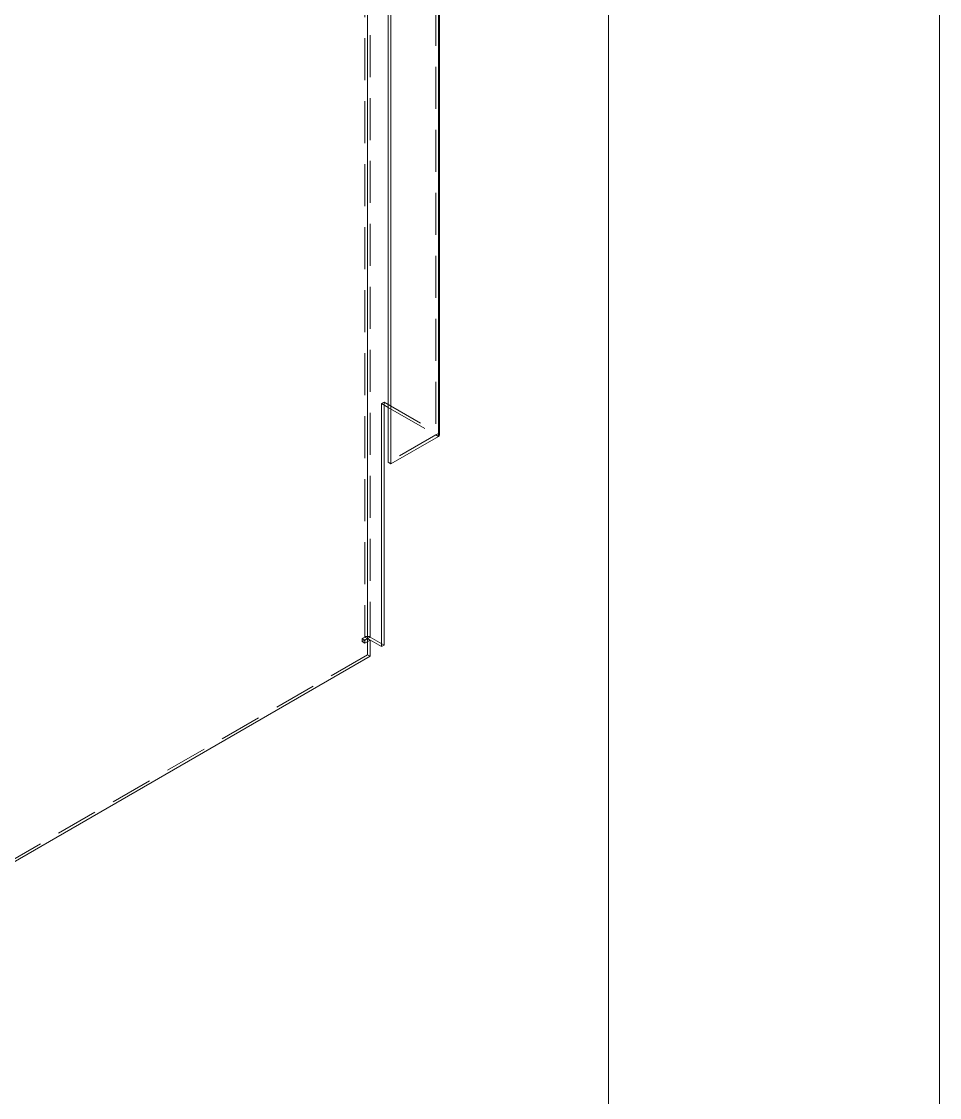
# Model space of a CAD drawing. Header units: millimetres. Extents: x 1 to 4201, y 2 to 2972.
# Drawn here: x 3923.1 to 4200.8, y 1770 to 2095.3 of the extents above; entities that cross this region are included whole.
import ezdxf

# ---------------------------------------------------------------- set-up
doc = ezdxf.new("R2010")
doc.units = ezdxf.units.MM
doc.header["$LTSCALE"] = 10
doc.linetypes.add('HIDDEN', pattern=[1.905, 1.27, -0.635])
doc.layers.add('A-TITLEBLOCK', color=7, linetype='Continuous', lineweight=15)

msp = doc.modelspace()

# ---------------------------------------------------------------- linework, layer by layer
at = {"color": 7, "linetype": 'HIDDEN', "lineweight": 0}
for p, q in [((4026.968, 2661.829), (4026.968, 1909.212)), ((4028.585, 2662.762), (4028.585, 1909.212)), ((4048.384, 2576.911), (4048.384, 1970.338)), ((4032.827, 1980.251), (4032.019, 1979.785)), ((4032.827, 1980.251), (4049.192, 1970.804)), ((4032.827, 1979.318), (4032.827, 1980.251)), ((4034.04, 1978.618), (4048.384, 1970.338)), ((4048.384, 1970.338), (4034.04, 1962.057)), ((4049.192, 1970.804), (4048.384, 1970.338)), ((4049.192, 1969.871), (4048.384, 1970.338)), ((4026.968, 1909.212), (4026.16, 1908.745)), ((4026.16, 1908.745), (4026.16, 1907.812)), ((4026.968, 1908.279), (4026.16, 1908.745)), ((4026.16, 1907.812), (4026.968, 1908.279)), ((4026.968, 1907.346), (4026.16, 1907.812)), ((4026.968, 1909.212), (4027.777, 1908.745)), ((4028.585, 1909.212), (4027.777, 1908.745)), ((4027.777, 1908.745), (4027.777, 1903.846)), ((4028.585, 1909.212), (4032.827, 1906.763)), ((4027.777, 1903.846), (3892.214, 1825.587)), ((4028.585, 1903.379), (4027.777, 1903.846))]:
    msp.add_line(p, q, dxfattribs=at)
at = {"color": 7, "linetype": 'Continuous', "lineweight": 15}
for p, q in [((4027.777, 2662.296), (4027.777, 1908.745)), ((4049.192, 2576.444), (4049.192, 1969.871)), ((4049.527, 1970.338), (4049.527, 2576.911)), ((4034.04, 1962.057), (4034.04, 2568.63)), ((4034.848, 1961.591), (4034.848, 2568.164)), ((4032.019, 1906.296), (4032.019, 1979.785)), ((4032.019, 1979.785), (4034.04, 1978.618)), ((4032.827, 1906.763), (4032.827, 1979.318)), ((4049.192, 1969.871), (4034.848, 1961.591)), ((4034.848, 1961.591), (4034.04, 1962.057)), ((4027.777, 1908.745), (4026.968, 1908.279)), ((4026.968, 1908.279), (4027.777, 1908.745)), ((4026.968, 1908.279), (4026.968, 1907.346)), ((4026.968, 1907.346), (4028.585, 1908.279)), ((4027.777, 1908.745), (4032.019, 1906.296)), ((4028.585, 1908.279), (4027.777, 1908.745)), ((4028.585, 1908.279), (4028.585, 1903.379)), ((4032.827, 1906.763), (4032.019, 1906.296)), ((4028.585, 1903.379), (3893.022, 1825.121))]:
    msp.add_line(p, q, dxfattribs=at)
at = {"color": 7, "linetype": 'HIDDEN', "lineweight": 0}
for centre, radius, start, end in [((4048.955, 1970.281), 0.575, 5.6948, 65.62534), ((4027.777, 1907.652), 1.757, 62.60967, 117.39033)]:
    msp.add_arc(centre, radius, start, end, dxfattribs=at)
at = {"color": 7, "linetype": 'Continuous', "lineweight": 15}
msp.add_arc((4048.955, 1970.395), 0.575, 294.37466, 354.3052, dxfattribs=at)
at = {"layer": 'A-TITLEBLOCK', "linetype": 'Continuous'}
for p, q in [((4200.788, 2.148), (4200.788, 2972.148)), ((4100.634, 2871.753), (4100.634, 101.753))]:
    msp.add_line(p, q, dxfattribs=at)

doc.saveas('drawing.dxf')
